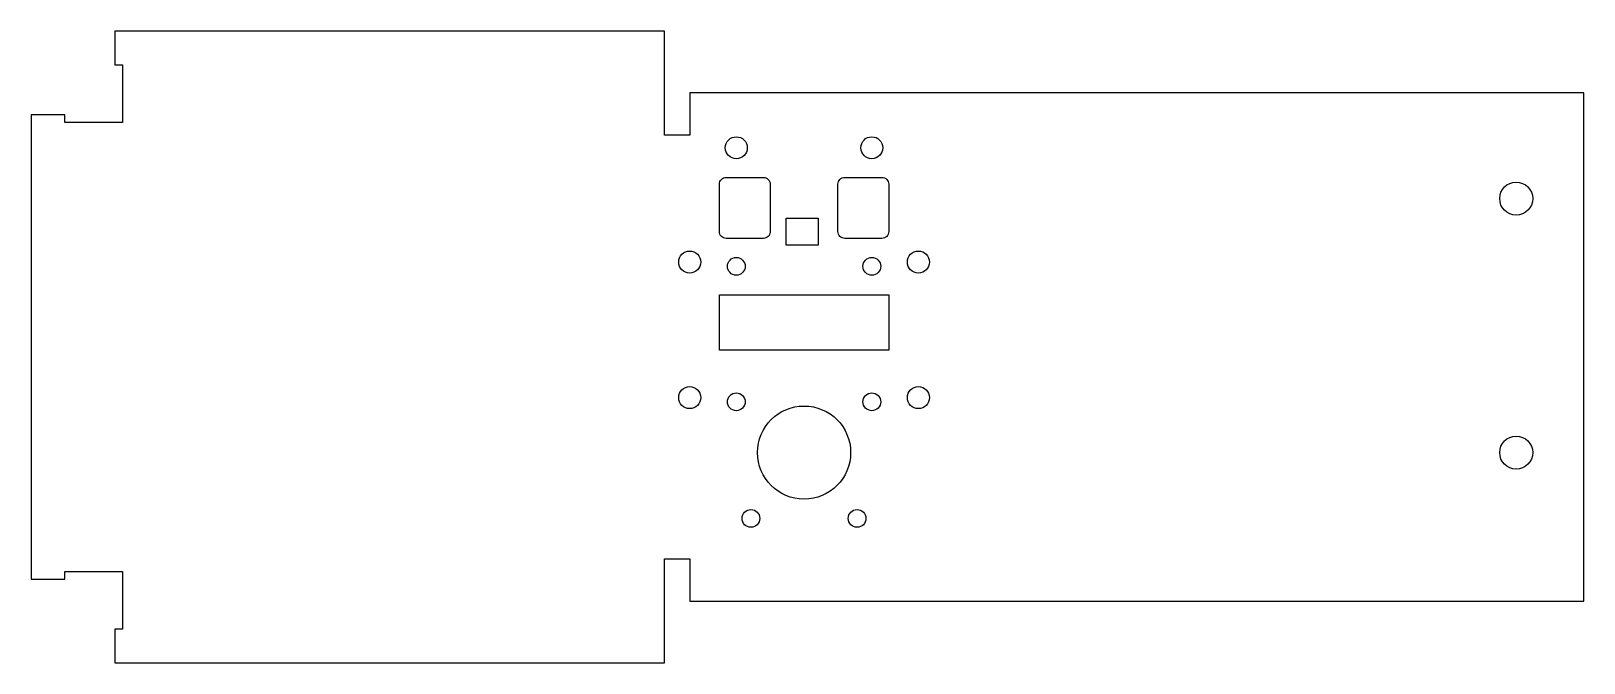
# Model space of a CAD drawing. Header units: millimetres. Extents: x -78 to 106, y -7 to 67.
import ezdxf

# ---------------------------------------------------------------- set-up
doc = ezdxf.new("R2010")
doc.units = ezdxf.units.MM

msp = doc.modelspace()

# ---------------------------------------------------------------- linework, layer by layer
for points in [[(-67, -3.29), (-67.88, -3.29), (-67.88, -7.29), (-3, -7.29), (-3, 5), (0, 5), (0, 0), (105.54, 0), (105.54, 60.06), (0, 60.06), (0, 55.06), (-3, 55.06), (-3, 67.35), (-67.88, 67.35), (-67.88, 63.35), (-67, 63.35), (-67, 56.56), (-73.79, 56.56), (-73.79, 57.44), (-77.79, 57.44), (-77.79, 2.62), (-73.79, 2.62), (-73.79, 3.5), (-67, 3.5)], [(11.36, 42.06), (11.36, 45.26), (15.14, 45.26), (15.14, 42.06)], [(23.47, 36.21), (23.47, 29.66), (3.47, 29.66), (3.47, 36.21)]]:
    msp.add_lwpolyline(points, close=True)
for points in [[(8.67, 50.06, -0.414214), (9.47, 49.26), (9.47, 43.66, -0.414214), (8.67, 42.86), (4.27, 42.86, -0.414214), (3.47, 43.66), (3.47, 49.26, -0.414214), (4.27, 50.06)], [(22.67, 42.86), (18.27, 42.86, -0.414214), (17.47, 43.66), (17.47, 49.26, -0.414214), (18.27, 50.06), (22.67, 50.06, -0.414214), (23.47, 49.26), (23.47, 43.66, -0.414214)]]:
    msp.add_lwpolyline(points, format="xyb", close=True)
for centre, radius in [((5.47, 53.56), 1.3), ((21.47, 53.56), 1.3), ((97.54, 47.56), 1.95), ((-0.03, 40.06), 1.3), ((5.47, 39.56), 1.05), ((21.47, 39.56), 1.05), ((26.97, 40.06), 1.3), ((-0.03, 24.06), 1.3), ((5.47, 23.56), 1.05), ((21.47, 23.56), 1.05), ((26.97, 24.06), 1.3), ((13.47, 17.56), 5.5), ((97.54, 17.56), 1.95), ((7.2, 9.79), 1.05), ((19.73, 9.79), 1.05)]:
    msp.add_circle(centre, radius)

doc.saveas('drawing.dxf')
